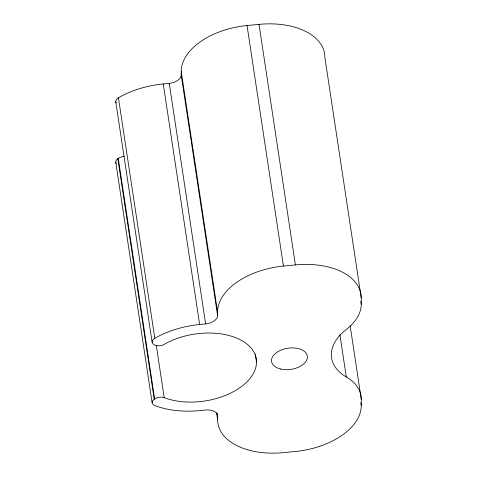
<?xml version="1.0" encoding="UTF-8"?>
<svg xmlns="http://www.w3.org/2000/svg" width="477" height="477" viewBox="0 0 477 477"><rect width="100%" height="100%" fill="white"/><g stroke="black" fill="none" stroke-linecap="round" stroke-linejoin="round"><path stroke-width="0.72" d="M116.263 163.492A7.238 4.275 -8.6 0 1 117.837 158.662L118.26 158.37A7.238 4.275 -8.6 0 1 124.3 156.557M217.607 419.611L217.607 416.022A12.062 7.125 -8.6 0 0 205.635 410.017L199.648 410.608A72.361 42.733 -8.6 0 1 154.81 405.569A7.238 4.275 -8.6 0 1 154.214 399.225L154.643 398.927A7.238 4.275 -8.6 0 1 164.195 397.669A57.282 33.831 -8.6 0 0 241.332 386.662A57.282 33.831 -8.6 0 0 241.326 340.304A57.282 33.831 -8.6 0 0 164.189 344.37A7.238 4.275 -8.6 0 1 154.637 344.984L154.208 344.77A7.238 4.275 -8.6 0 1 154.804 338.3L118.421 97.743A72.361 42.733 -8.6 0 1 163.253 83.946L169.24 83.362A12.062 7.125 -8.6 0 0 181.212 75.02L181.212 71.431A66.327 39.174 -8.6 0 1 247.05 25.531L259.023 24.363A66.327 39.174 -8.6 0 1 324.873 57.389L361.25 297.946L361.25 304.302A60.299 35.614 -8.6 0 1 346.29 329.494A60.299 35.614 -8.6 0 0 346.296 376.949A60.299 35.614 -8.6 0 1 361.262 399.213L361.268 405.569A66.327 39.174 -8.6 0 1 295.424 451.469L283.451 452.637A66.327 39.174 -8.6 0 1 217.607 419.611L216.606 412.993M154.804 338.3A72.361 42.733 -8.6 0 1 199.636 324.503L205.623 323.919A12.062 7.125 -8.6 0 0 217.595 315.577L217.59 311.988A66.327 39.174 -8.6 0 1 283.433 266.088L295.406 264.92A66.327 39.174 -8.6 0 1 361.25 297.946M115.738 101.613L152.115 342.17M360.809 301.357L361.25 304.302M350.136 325.648L361.262 399.213M360.821 402.63L361.268 405.569M339.91 334.711L346.296 376.949M259.023 24.363L295.406 264.92M247.05 25.531L283.433 266.088M255.314 354.119L256.507 361.995M181.212 71.431L217.59 311.988M181.212 75.02L217.595 315.577M169.24 83.362L205.623 323.919M217.16 413.082L217.607 416.022M163.253 83.946L199.636 324.503M156.295 345.408L164.195 397.669M118.26 158.37L154.643 398.927M117.837 158.662L154.214 399.225M115.744 162.15L152.121 402.713M116.251 102.937A7.238 4.275 -8.6 0 1 118.421 97.743M280.452 368.977A18.09 10.685 -8.6 0 0 307.385 357.023A18.09 10.685 -8.6 0 0 280.446 350.339A18.09 10.685 -8.6 0 0 280.452 368.977"/></g></svg>
